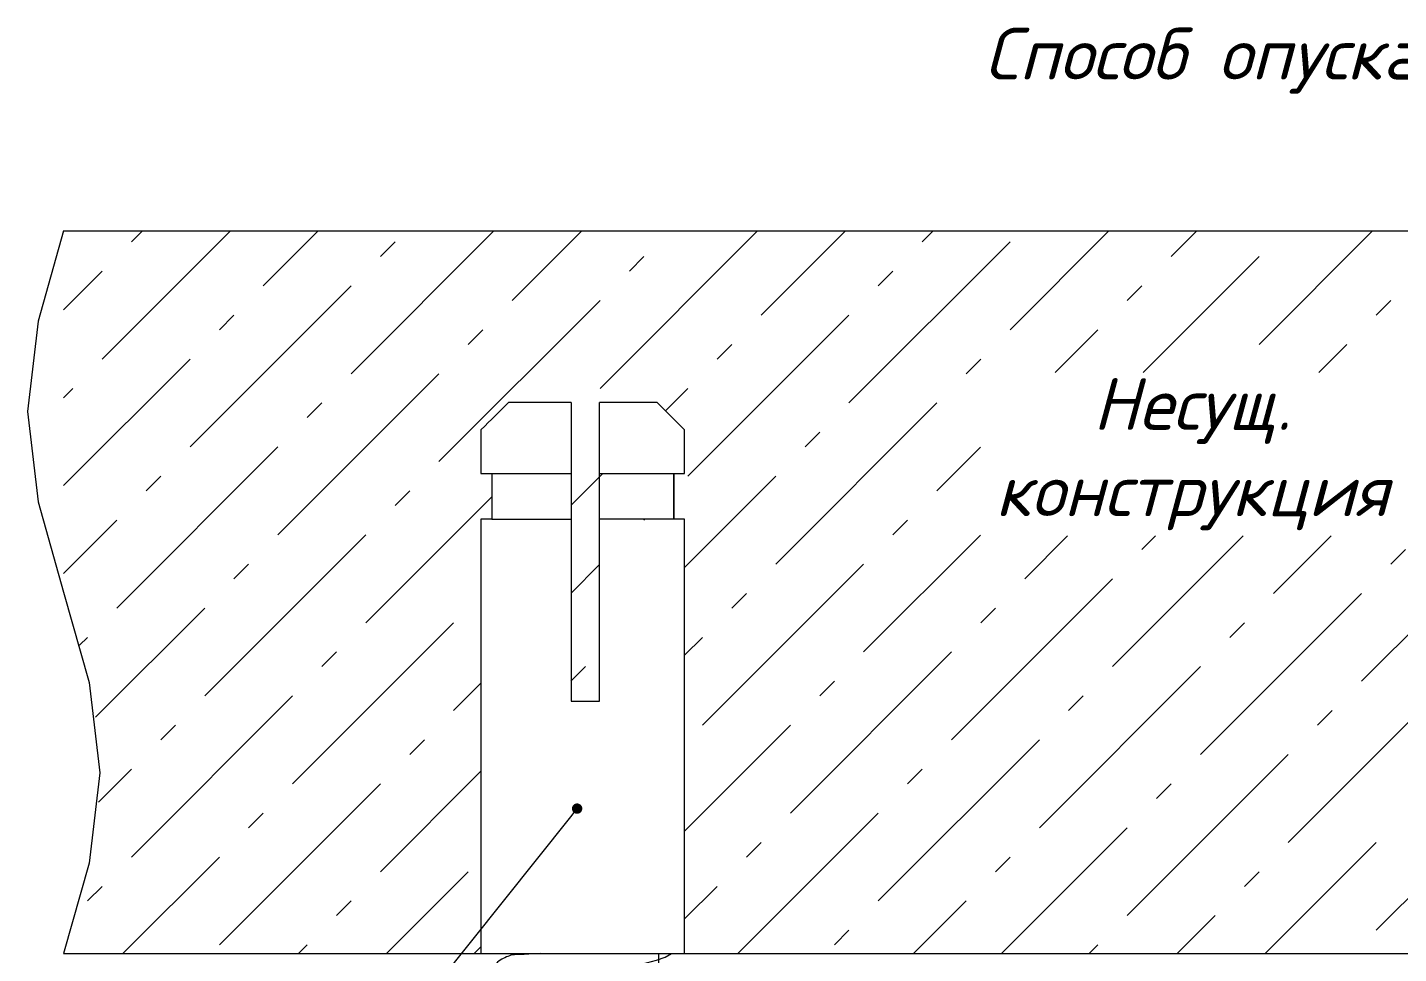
# Model space of a CAD drawing. Header units: millimetres. Extents: x -352922 to 707789, y -273589 to 355472.
# Drawn here: x 516974 to 523595, y -154647 to -150176 of the extents above; entities that cross this region are included whole.
import ezdxf
from ezdxf import colors
from ezdxf.entities.mleader import LeaderData, LeaderLine
from ezdxf.math import Vec2, Vec3

# ---------------------------------------------------------------- set-up
doc = ezdxf.new("R2010")
doc.units = ezdxf.units.MM
doc.header["$LTSCALE"] = 0.5
doc.layers.get('0').update_dxf_attribs({"lineweight": 18})
doc.layers.get('Defpoints').update_dxf_attribs({"color": 4, "lineweight": 140})
doc.styles.add('BDG_T_R', font='GOST Common.ttf')
doc.styles.add('ISOCPEUR', font='isocpeui.ttf', dxfattribs={"height": 250})
doc.dimstyles.new('BDG_D_1-1', dxfattribs={"dimtxt": 2.5, "dimasz": 2, "dimexe": 1, "dimexo": 0.5, "dimgap": 0.5, "dimtad": 1, "dimdec": 4, "dimdsep": 46, "dimtxsty": 'BDG_T_R', "dimblk": 'ARCHTICK', "dimcen": 0, "dimclrd": 256, "dimclre": 256, "dimclrt": 256, "dimadec": 4, "dimazin": 2, "dimtfac": 1, "dimtdec": 4, "dimtofl": 0, "dimtmove": 1, "dimatfit": 3, "dimfxl": 1, "dimtolj": 1, "dimtzin": 0, "dimlwd": -1, "dimlwe": -1, "dimarcsym": 0})

# ---------------------------------------------------------------- blocks, each defined once
blk = doc.blocks.new('_ArchTick')
at = {"color": 0, "linetype": 'ByBlock', "const_width": 0.15}
blk.add_lwpolyline([(-0.5, -0.5), (0.5, 0.5)], dxfattribs=at)
blk = doc.blocks.new('*D1003')
at = {"transparency": 16777216}
for p, q in [((528780.7, -154647.3), (530707.2, -154647.3)), ((530706.2, -154647.3), (530706.2, -168836.2)), ((519236.7, -168836.2), (530707.2, -168836.2))]:
    blk.add_line(p, q, dxfattribs=at)
at = {"layer": 'Defpoints', "color": 0, "transparency": 16777216}
for p in [(528780.2, -154647.3), (519236.2, -168836.2), (530706.2, -168836.2)]:
    blk.add_point(p, dxfattribs=at)
at = {"transparency": 16777216, "xscale": 200, "yscale": 200, "zscale": 200}
for p, rotation in [((530706.2, -154647.3), 90), ((530706.2, -168836.2), 270)]:
    blk.add_blockref('_ArchTick', p, dxfattribs=dict(at, rotation=rotation))
at = {"transparency": 16777216, "insert": (530531.1, -162041.8), "char_height": 250, "attachment_point": 5, "rotation": 90, "style": 'ISOCPEUR'}
blk.add_mtext('\\A1;Не более 1000 мм', dxfattribs=at)
blk = doc.blocks.new('_Dot')
at = {"color": 0, "linetype": 'ByBlock', "lineweight": -2}
blk.add_line((-0.5, 0), (-1, 0), dxfattribs=at)
at = {"color": 0, "linetype": 'ByBlock', "const_width": 0.5}
blk.add_lwpolyline([(-0.25, 0, 1), (0.25, 0, 1)], format="xyb", close=True, dxfattribs=at)

msp = doc.modelspace()

# ---------------------------------------------------------------- linework, layer by layer
at = {"transparency": 33554687}
for p, q in [((517148.136, -151158.1913), (517024.77675, -151594.3321)), ((517148.136, -151158.1913), (528780.15444, -151158.1913)), ((517334.74426, -151777.20893), (517953.7619, -151158.1913)), ((517476.16562, -151211.52351), (517529.49783, -151158.1913)), ((518112.56172, -151423.65554), (518378.02597, -151158.1913)), ((518536.82579, -151847.91961), (519226.5541, -151158.1913)), ((519314.64325, -151494.36622), (519650.81817, -151158.1913)), ((519738.90732, -151918.63029), (520499.34631, -151158.1913)), ((520516.72478, -151565.0769), (520923.61038, -151158.1913)), ((521294.54224, -151211.52351), (521347.87445, -151158.1913)), ((521718.80631, -151635.78757), (522196.40258, -151158.1913)), ((522496.62377, -151282.23418), (522620.66665, -151158.1913)), ((522920.88783, -151706.49825), (523469.19479, -151158.1913)), ((518678.24715, -151282.23418), (518748.95782, -151211.52351)), ((520940.98885, -151989.34096), (521718.80631, -151211.52351)), ((519880.32867, -151352.94486), (519951.03935, -151282.23418)), ((522361.54036, -151841.58165), (522920.88783, -151282.23418)), ((517148.136, -151539.55312), (517334.74426, -151352.94486)), ((521082.4102, -151423.65554), (521153.12088, -151352.94486)), ((517759.00833, -152201.473), (518536.82579, -151423.65554)), ((522284.49173, -151494.36622), (522355.20241, -151423.65554)), ((518961.08986, -152272.18368), (519738.90732, -151494.36622)), ((523486.57326, -151565.0769), (523557.28394, -151494.36622)), ((517024.77675, -151594.3321), (516973.67968, -152030.4729)), ((517900.42969, -151635.78757), (517971.14037, -151565.0769)), ((520163.17139, -152342.89436), (520940.98885, -151565.0769)), ((519102.51122, -151706.49825), (519173.22189, -151635.78757)), ((521937.27629, -151841.58165), (522143.07037, -151635.78757)), ((520304.59274, -151777.20893), (520375.30342, -151706.49825)), ((523210.0685, -151841.58165), (523345.1519, -151706.49825)), ((517148.136, -152388.08126), (517759.00833, -151777.20893)), ((521506.67427, -151847.91961), (521577.38495, -151777.20893)), ((518183.2724, -152625.73707), (518961.08986, -151847.91961)), ((517148.136, -151963.81719), (517193.32291, -151918.63029)), ((520054.7954, -152027.00628), (520163.17139, -151918.63029)), ((518324.69376, -152060.05164), (518395.40443, -151989.34096)), ((520587.43546, -152767.15842), (521365.25292, -151989.34096)), ((516973.67968, -152030.4729), (517024.77675, -152466.61371)), ((520728.85681, -152201.473), (520799.56749, -152130.76232)), ((517405.45494, -152979.29046), (518183.2724, -152201.473)), ((521365.25292, -152413.60503), (521575.67276, -152203.18519)), ((517546.8763, -152413.60503), (517617.58698, -152342.89436)), ((519215.89285, -152329.03697), (519598.60882, -152329.03697)), ((519598.60882, -152483.19286), (519752.74445, -152329.05722)), ((520147.3726, -152782.95721), (520587.43546, -152342.89436)), ((518748.95782, -152484.31571), (518819.6685, -152413.60503)), ((517024.77675, -152466.61371), (517148.136, -152902.75451)), ((518607.53647, -153050.00114), (519215.89285, -152441.64475)), ((519215.89285, -152550.26822), (519598.60882, -152550.26822)), ((519951.03935, -152555.02639), (519955.77727, -152550.28847)), ((517148.136, -152812.34533), (517405.45494, -152555.02639)), ((521153.12088, -152625.73707), (521223.83156, -152555.02639)), ((523415.86258, -153332.84385), (524193.68004, -152555.02639)), ((517829.71901, -153403.55453), (518607.53647, -152625.73707)), ((521011.69952, -153191.42249), (521575.67276, -152627.44926)), ((521789.51698, -152837.8691), (521996.18306, -152631.20302)), ((522213.78105, -153262.13317), (522844.7112, -152631.20302)), ((522355.20241, -152696.44775), (522420.44713, -152631.20302)), ((522991.59851, -152908.57978), (523268.97527, -152631.20302)), ((523557.28394, -152767.15842), (523627.99462, -152696.44775)), ((517971.14037, -152837.8691), (518041.85104, -152767.15842)), ((519598.60882, -152907.45692), (519736.61257, -152769.45317)), ((520233.88207, -153544.97588), (521011.69952, -152767.15842)), ((521435.96359, -153615.68656), (522213.78105, -152837.8691)), ((517148.136, -152902.75451), (517271.49525, -153338.89531)), ((520375.30342, -152979.29046), (520446.0141, -152908.57978)), ((522638.04512, -153686.39724), (523415.86258, -152908.57978)), ((517302.5786, -153506.43087), (517829.71901, -152979.29046)), ((521577.38495, -153050.00114), (521648.09563, -152979.29046)), ((518253.98308, -153827.8186), (519031.80054, -153050.00114)), ((522779.46648, -153120.71181), (522850.17716, -153050.00114)), ((517225.79681, -153158.94859), (517264.03358, -153120.71181)), ((520147.3726, -153207.22128), (520233.88207, -153120.71181)), ((518395.40443, -153262.13317), (518466.11511, -153191.42249)), ((520658.14613, -153969.23995), (521435.96359, -153191.42249)), ((519597.48596, -153332.84385), (519668.19664, -153262.13317)), ((521860.22766, -154039.95063), (522638.04512, -153262.13317)), ((517271.49525, -153338.89531), (517322.59232, -153775.03612)), ((519031.80054, -153474.26521), (519163.80985, -153342.25589)), ((520799.56749, -153403.55453), (520870.27817, -153332.84385)), ((523062.30919, -154110.66131), (523840.12665, -153332.84385)), ((517476.16562, -154181.37199), (518253.98308, -153403.55453)), ((522001.64902, -153474.26521), (522072.3597, -153403.55453)), ((519598.60882, -153428.36897), (519736.61257, -153428.36897)), ((523203.73055, -153544.97588), (523274.44122, -153474.26521)), ((517617.58698, -153615.68656), (517688.29765, -153544.97588)), ((520147.3726, -154055.74941), (520658.14613, -153544.97588)), ((518819.6685, -153686.39724), (518890.37918, -153615.68656)), ((521082.4102, -154393.50402), (521860.22766, -153615.68656)), ((522284.49173, -154464.2147), (523062.30919, -153686.39724)), ((517322.59232, -153775.03612), (517271.49525, -154211.17692)), ((517316.97832, -153916.29522), (517476.16562, -153757.10792)), ((518678.24715, -154252.08266), (519163.80985, -153766.51996)), ((521223.83156, -153827.8186), (521294.54224, -153757.10792)), ((523486.57326, -154534.92538), (524264.39072, -153757.10792)), ((517900.42969, -154605.63606), (518678.24715, -153827.8186)), ((522425.91309, -153898.52927), (522496.62377, -153827.8186)), ((518041.85104, -154039.95063), (518112.56172, -153969.23995)), ((520404.33243, -154647.31772), (521082.4102, -153969.23995)), ((521677.12464, -154647.31772), (522284.49173, -154039.95063)), ((520446.0141, -154181.37199), (520516.72478, -154110.66131)), ((522949.91684, -154647.31772), (523486.57326, -154110.66131)), ((517434.48395, -154647.31772), (517900.42969, -154181.37199)), ((521648.09563, -154252.08266), (521718.80631, -154181.37199)), ((517271.49525, -154211.17692), (517148.136, -154647.31772)), ((518707.27616, -154647.31772), (519102.51122, -154252.08266)), ((522850.17716, -154322.79334), (522920.88783, -154252.08266)), ((517264.03358, -154393.50402), (517334.74426, -154322.79334)), ((520147.3726, -154480.01348), (520304.59274, -154322.79334)), ((518466.11511, -154464.2147), (518536.82579, -154393.50402)), ((521252.86057, -154647.31772), (521506.67427, -154393.50402)), ((522525.65277, -154647.31772), (522708.7558, -154464.2147)), ((520870.27817, -154605.63606), (520940.98885, -154534.92538)), ((518283.01209, -154647.31772), (518324.69376, -154605.63606)), ((519131.54022, -154647.31772), (519163.80985, -154615.0481)), ((522101.38871, -154647.31772), (522143.07037, -154605.63606))]:
    msp.add_line(p, q, dxfattribs=at)
at = {"transparency": 33554687, "const_width": 0.0637}
msp.add_lwpolyline([(523618.4931, -152631.20302), (521575.67276, -152631.20302), (521575.67276, -151841.58165), (523618.4931, -151841.58165)], close=True, dxfattribs=at)
at = {"transparency": 33554687}
msp.add_lwpolyline([(517148.136, -154647.31772), (528780.15444, -154647.31772)], dxfattribs=at)
for points, knots in [([(519598.60882, -151986.40697), (519440.20527, -151986.40697), (519297.0346, -151986.40697), (519297.0346, -151986.40697), (519244.97185, -152038.42922), (519215.81185, -152067.56897), (519163.80985, -152119.57097), (519163.80985, -152119.57097), (519163.80985, -152329.03697), (519163.80985, -152329.03697), (519215.89285, -152329.03697), (519215.89285, -152329.03697), (519215.89285, -152550.26822), (519215.89285, -152550.26822), (519163.80985, -152550.26822), (519163.80985, -152550.26822), (519163.80985, -154647.31772), (519163.80985, -154647.31772), (520147.3726, -154647.31772), (520147.3726, -154647.31772), (520147.3726, -152550.26822), (520147.3726, -152550.26822), (520095.2896, -152550.26822), (520095.2896, -152550.26822), (520095.2896, -152329.03697), (520095.2896, -152329.03697), (520147.3726, -152329.03697), (520147.3726, -152329.03697), (520147.3726, -152119.57097), (520147.3726, -152119.57097), (520095.35035, -152067.56897), (520066.2106, -152038.42922), (520014.2086, -151986.40697), (520014.2086, -151986.40697), (519885.19851, -151986.40697), (519736.61257, -151986.40697)], [0.57021322436, 0.57021322436, 0.57021322436, 0.57021322436, 0.6, 0.6, 0.6, 0.66666666667, 0.66666666667, 0.66666666667, 0.73333333333, 0.73333333333, 0.8, 0.8, 0.86666666667, 0.86666666667, 1, 1, 1.06666666667, 1.06666666667, 1.13333333333, 1.13333333333, 1.2, 1.2, 1.26666666667, 1.26666666667, 1.33333333333, 1.33333333333, 1.4, 1.4, 1.46666666667, 1.46666666667, 1.46666666667, 1.53333333333, 1.53333333333, 1.53333333333, 1.56160870495, 1.56160870495, 1.56160870495, 1.56160870495]), ([(519598.60882, -151986.40697), (519598.60882, -151986.41398), (519598.60882, -153428.36897), (519598.60882, -153428.36897), (519736.61257, -153428.36897), (519736.61257, -153428.36897), (519736.61257, -151986.40711), (519736.61257, -151986.40697)], [0.60000097123, 0.60000097123, 0.60000097123, 0.60000097123, 1, 1, 1.2, 1.2, 1.39999999089, 1.39999999089, 1.39999999089, 1.39999999089]), ([(519736.61256, -152329.05722), (519926.40663, -152329.05722), (520095.35035, -152329.05722), (520095.35035, -152329.05722), (520095.35035, -152550.28847), (520095.35035, -152550.28847), (519926.40663, -152550.28847), (519736.61257, -152550.28847)], [0.11234158767, 0.11234158767, 0.11234158767, 0.11234158767, 0.2, 0.2, 0.4, 0.4, 0.48765841181, 0.48765841181, 0.48765841181, 0.48765841181]), ([(519452.35154, -154647.31772), (519368.05857, -154652.04366), (519316.18367, -154653.21508), (519316.18367, -154653.21508), (519310.48938, -154654.41837), (519280.86258, -154664.81782), (519264.04112, -154674.45619), (519192.13852, -154715.58788), (519257.04093, -154748.77205), (519339.14544, -154750.10235), (519339.14544, -154750.10235), (519942.51916, -154742.73304), (520084.26371, -154647.31772)], [0.92407539651, 0.92407539651, 0.92407539651, 0.92407539651, 1, 1, 1, 1.2, 1.2, 1.2, 1.4, 1.4, 1.4, 1.5897862843, 1.5897862843, 1.5897862843, 1.5897862843])]:
    msp.add_open_spline(points, degree=3, knots=knots, dxfattribs=at)
msp.add_open_spline([(520021.72112, -157949.6737), (520021.92219, -156374.48281), (520022.08, -155138.297), (520022.14267, -154647.31772)], degree=3, dxfattribs=at)

# ---------------------------------------------------------------- texts
at = {"transparency": 33554687, "char_height": 250, "attachment_point": 5, "style": 'ISOCPEUR'}
for s, insert, width in [('Способ опуска ОКЛ по шпильке', (524034.14522, -150336.97102), 12289.5968978), ('Несущ.\\Pконструкция', (522597.08293, -152236.39234), 2042.8203421)]:
    msp.add_mtext(s, dxfattribs=dict(at, insert=insert, width=width))

# ---------------------------------------------------------------- dimensions: what is measured, and where the dimension line sits
at = {"transparency": 33554687}
dim = msp.add_linear_dim(base=(530706.15499, -168836.23138), p1=(528780.15444, -154647.31772), p2=(519236.16323, -168836.23138), angle=90, text='Не более 1000 мм', dimstyle='BDG_D_1-1', override={"dimtxt": 250, "dimasz": 200, "dimgap": 50, "dimtxsty": 'ISOCPEUR'}, dxfattribs=at)
dim.commit()
dim.dimension.update_dxf_attribs({"geometry": '*D1003', "text_midpoint": (530706.15499, -162041.77455), "dimtype": 160})

# ---------------------------------------------------------------- leaders
ml = msp.add_multileader_mtext('Standard', dxfattribs=at)
ml.set_content('Анкер', color=256, style='ISOCPEUR')
ml.set_leader_properties(color=256, linetype='ByLayer', lineweight=-1)
ml.set_arrow_properties(name='DOT')
ml.build(insert=Vec2(0, 0))
ml.multileader.update_dxf_attribs({"text_left_attachment_type": 6, "text_right_attachment_type": 6, "dogleg_length": 2, "arrow_head_size": 50})
ctx = ml.context
ctx.base_point, ctx.char_height, ctx.arrow_head_size, ctx.landing_gap_size, ctx.plane_origin = Vec3(517319.22951, -155413.40802), 250, 50, 0, Vec3(519536.83769, -153375.35216)
ctx.left_attachment, ctx.right_attachment, ctx.text_align_type = 6, 6, 2
notes = []
notes.append((ctx, [(0, (1, 1, 0), (518456.35072, -155413.40802), (-1, 0), 200, [(0, [(519628.1231, -153947.51225)], 0, [])])]))
ctx.mtext.insert, ctx.mtext.alignment, ctx.mtext.flow_direction = Vec3(518318.47194, -155088.40802), 3, 5
for ctx, leaders in notes:
    for number, flags, end, landing, length, lines in leaders:
        leader = LeaderData()
        leader.index, (leader.has_last_leader_line, leader.has_dogleg_vector, leader.attachment_direction) = number, flags
        leader.last_leader_point, leader.dogleg_vector, leader.dogleg_length = Vec3(end), Vec3(landing), length
        for number, points, colour, breaks in lines:
            line = LeaderLine()
            line.index, line.vertices, line.color, line.breaks = number, Vec3.list(points), colors.encode_raw_color(colour), breaks
            leader.lines.append(line)
        ctx.leaders.append(leader)

doc.saveas('drawing.dxf')
